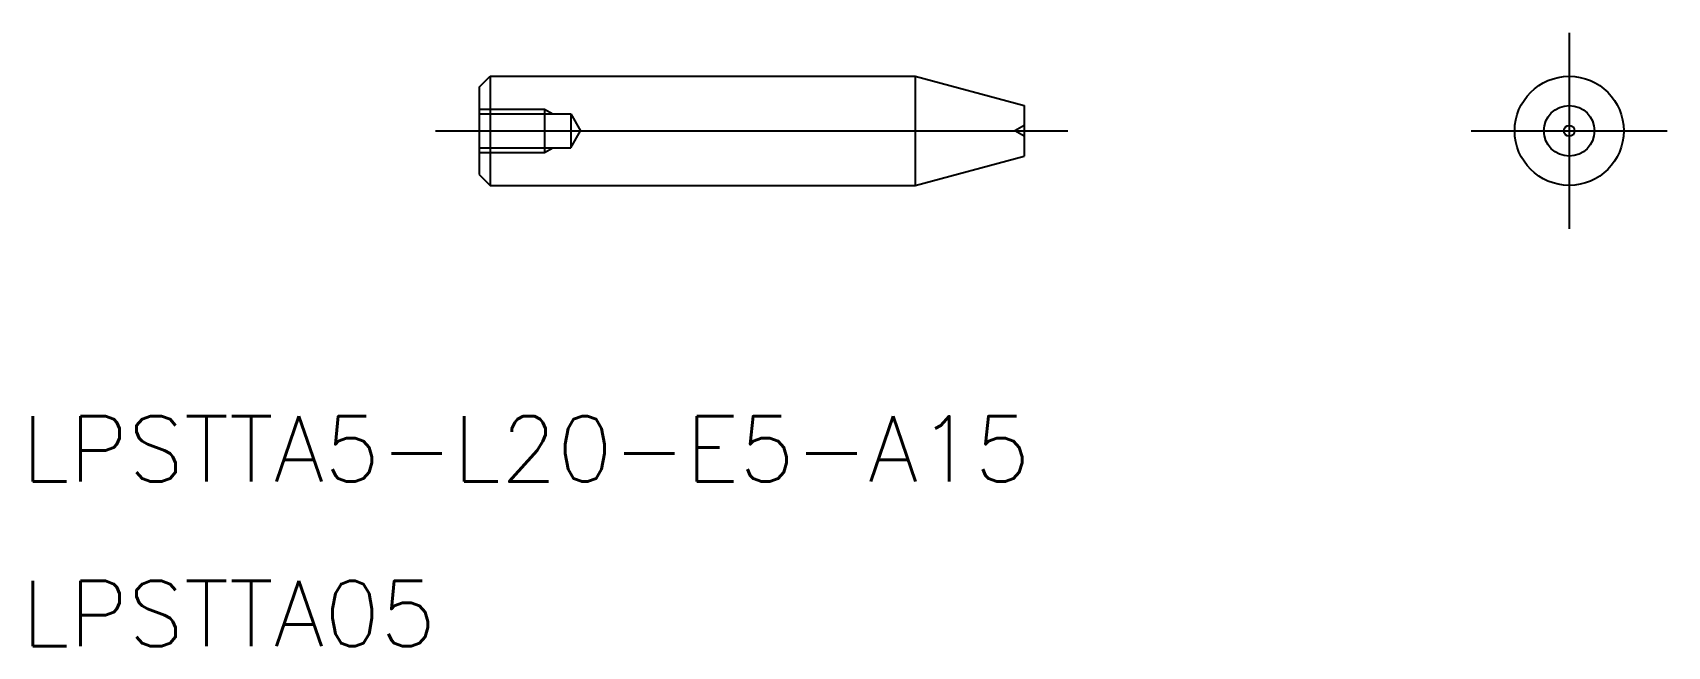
# Model space of a CAD drawing. Extents: x -70.5 to 4.5, y -23.6 to 4.5.
import ezdxf

# ---------------------------------------------------------------- set-up
doc = ezdxf.new("R2010")
doc.units = 0
doc.linetypes.add('CENTER', pattern=[50.8, 31.75, -6.35, 6.35, -6.35])
doc.linetypes.add('DASHED', pattern=[19.05, 12.7, -6.35])
doc.layers.get('0').update_dxf_attribs({"linetype": 'CONTINUOUS'})
doc.layers.add('CENTER', color=1, linetype='CENTER')
doc.styles.get("Standard").update_dxf_attribs({"font": 'txt.shx', "height": 3, "bigfont": 'bigfont.shx'})

msp = doc.modelspace()

# ---------------------------------------------------------------- linework, layer by layer
at = {"color": 7, "linetype": 'CONTINUOUS'}
for p, q in [((-50, 2), (-49.5, 2.5)), ((-49.5, 2.514), (-49.5, -2.5)), ((-49.5, 2.5), (-30, 2.5)), ((-30, 2.5), (-25, 1.16)), ((-30, 2.5), (-30, -2.5)), ((-50, 2), (-50, -2)), ((-25, 1.16), (-25, -1.16)), ((-30, -2.5), (-25, -1.16)), ((-50, -2), (-49.5, -2.5)), ((-49.5, -2.5), (-30, -2.5))]:
    msp.add_line(p, q, dxfattribs=at)
at = {"color": 3, "linetype": 'DASHED'}
for p, q in [((-50, 1), (-47, 1)), ((-50, 0.784), (-45.8, 0.784)), ((-47, 1), (-46.625, 0.784)), ((-47, 1), (-47, -1)), ((-45.8, 0.784), (-45.348, 0)), ((-45.8, 0.784), (-45.8, -0.784)), ((-45.8, -0.784), (-45.348, 0)), ((-25, 0.25), (-25.433, 0)), ((-25, -0.25), (-25.433, 0)), ((-50, -0.784), (-45.8, -0.784)), ((-50, -1), (-47, -1)), ((-47, -1), (-46.625, -0.784))]:
    msp.add_line(p, q, dxfattribs=at)
at = {"color": 7, "linetype": 'CONTINUOUS'}
for radius in [2.5, 1.16, 0.25]:
    msp.add_circle((0, 0), radius, dxfattribs=at)
at = {"layer": 'CENTER', "color": 1, "linetype": 'CENTER'}
for p, q in [((0, 4.5), (0, -4.5)), ((-52, 0), (-23, 0)), ((-4.5, 0), (4.5, 0))]:
    msp.add_line(p, q, dxfattribs=at)

# ---------------------------------------------------------------- texts
at = {"color": 7, "linetype": 'CONTINUOUS'}
for s, p in [('LPSTTA5-L20-E5-A15', (-70.999, -16.088)), ('LPSTTA05', (-70.999, -23.641))]:
    msp.add_text(s, height=3, dxfattribs=at).set_placement(p)

doc.saveas('drawing.dxf')
